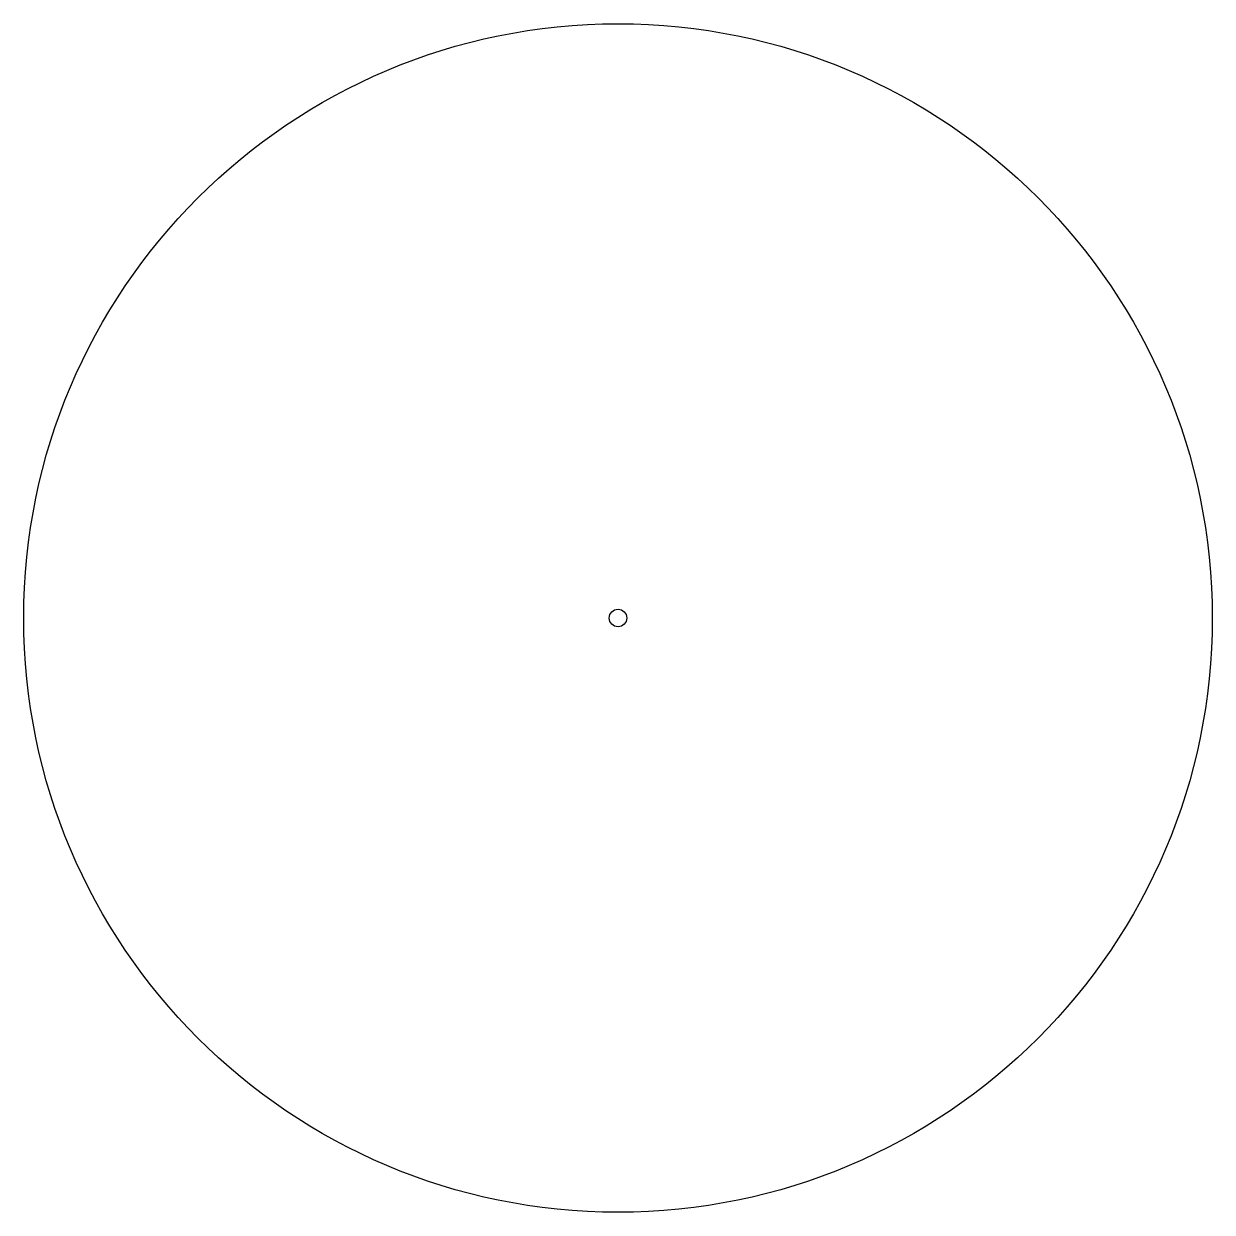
# Model space of a CAD drawing. Header units: millimetres. Extents: x -236 to 236, y -236 to 236.
import ezdxf

# ---------------------------------------------------------------- set-up
doc = ezdxf.new("R2010")
doc.units = ezdxf.units.MM
doc.layers.get('0').update_dxf_attribs({"linetype": 'CONTINUOUS'})

msp = doc.modelspace()

# ---------------------------------------------------------------- linework, layer by layer
for radius in [236, 236, 3.5]:
    msp.add_circle((0, 0), radius)

doc.saveas('drawing.dxf')
